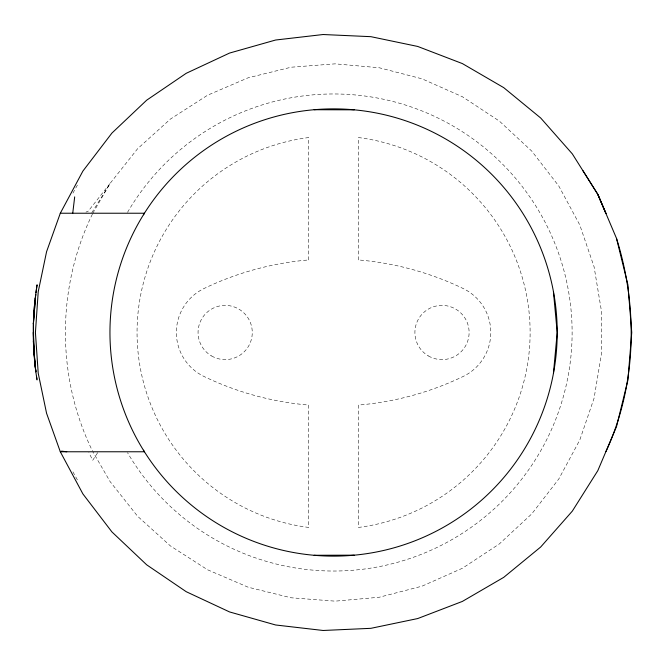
<?xml version="1.0" encoding="UTF-8"?>
<svg xmlns="http://www.w3.org/2000/svg" width="665" height="665" viewBox="0 0 665 665"><rect width="100%" height="100%" fill="white"/><g stroke="black" fill="none" stroke-linecap="round" stroke-linejoin="round"><path stroke-width="0.5" stroke-dasharray="3.33 2.49" d="M92.41 214.113C56.417 287.787 56.4 377.221 92.418 450.887M72.942 193.141L77.606 184.712M92.826 213.232L110.099 183.407L137.572 148.777L170.348 119.118L207.555 95.236L248.161 77.788L291.087 67.223L335.168 63.848L379.2 67.747L421.992 78.811L462.399 96.741L499.315 121.055L531.751 151.096L558.816 186.05L579.78 224.961L594.078 266.79L601.335 310.397L601.335 354.603L594.078 398.21L579.78 440.039L558.816 478.95L531.751 513.904L499.315 543.945L462.399 568.259L421.992 586.189L379.2 597.253L335.168 601.152L291.087 597.777L248.161 587.212L207.555 569.764L170.348 545.882L137.572 516.223L110.099 481.593L92.834 451.768M91.812 212.733L110.099 183.407L88.354 211.021M97.705 452.616L92.734 460.271L88.861 452.616M85.96 212.135L88.403 211.046M72.942 471.859L77.606 480.288M127.522 212.351A238.535 238.535 0 0 1 487.171 149.991A238.535 238.535 0 0 1 487.171 515.009A238.535 238.535 0 0 1 127.522 452.649M358.435 259.94L358.435 137.555A196.516 196.516 0 0 1 358.435 527.436L358.435 405.06A298.161 298.161 0 0 0 463.222 376.44A48.794 48.794 0 0 0 463.222 288.56A298.161 298.161 0 0 0 358.427 259.94M308.735 259.94L308.735 137.555A196.516 196.516 0 0 0 308.735 527.436L308.735 405.06A298.161 298.161 0 0 1 203.947 376.44A48.794 48.794 0 0 1 203.947 288.56A298.161 298.161 0 0 1 308.735 259.94M211.603 355.975A27.107 27.107 0 0 0 252.268 332.5A27.107 27.107 0 0 0 211.603 309.026A27.107 27.107 0 0 0 211.603 355.975M428.451 355.975A27.107 27.107 0 0 0 469.116 332.5A27.107 27.107 0 0 0 428.451 309.026A27.107 27.107 0 0 0 428.451 355.975"/><path stroke-width="1" d="M35.203 298.41C32.144 325.26 32.701 352.517 36.932 379.216M35.86 371.868L33.799 350.605L33.4 322.966M33.375 323.913L35.702 294.337L33.375 323.971M33.824 314.013L34.48 305.401M553.43 373.464A223.623 223.623 0 0 0 259.142 121.629A223.623 223.623 0 0 0 188.187 502.408A223.623 223.623 0 0 0 553.43 373.464L557.212 332.5L553.421 291.536M72.743 213.232L74.688 196.873M35.195 298.485L37.09 284.795L36.866 286.224M35.935 292.583L36.758 286.873M597.81 194.346L605.973 213.523L597.81 194.346L572.316 153.873L540.687 117.996L503.721 87.639L462.375 63.582L417.72 46.45L370.895 36.675L323.115 34.522L275.601 40.025L229.575 53.059L186.233 73.291L146.682 100.182L111.936 133.067L82.901 171.071L60.307 213.232L46.567 251.719L38.221 291.727L35.42 332.5L38.221 373.273L46.567 413.281L60.307 451.768L82.901 493.929L111.936 531.933L146.682 564.818L186.233 591.709L229.575 611.941L275.601 624.975L323.115 630.478L370.895 628.325L417.72 618.55L462.375 601.418L503.721 577.361L540.687 547.004L572.316 511.127L597.81 470.654L616.505 426.631L627.91 380.181L631.75 332.5L627.91 284.82L616.505 238.369L597.81 194.346L582.781 170.464M605.981 451.485C636.721 385.11 638.25 307.679 616.505 238.369M143.457 214.778L144.421 213.232L60.307 213.232M314.113 555.275L354.221 555.167M314.113 109.725L354.221 109.833M66.733 451.768L61.737 451.144L60.307 451.768L144.421 451.768L143.457 450.222M37.049 379.939L36.492 376.34M35.228 366.764L35.835 371.652M35.569 369.64L35.702 370.663M35.253 366.98L33.375 341.029M34.763 362.5L33.25 332.5"/></g></svg>
